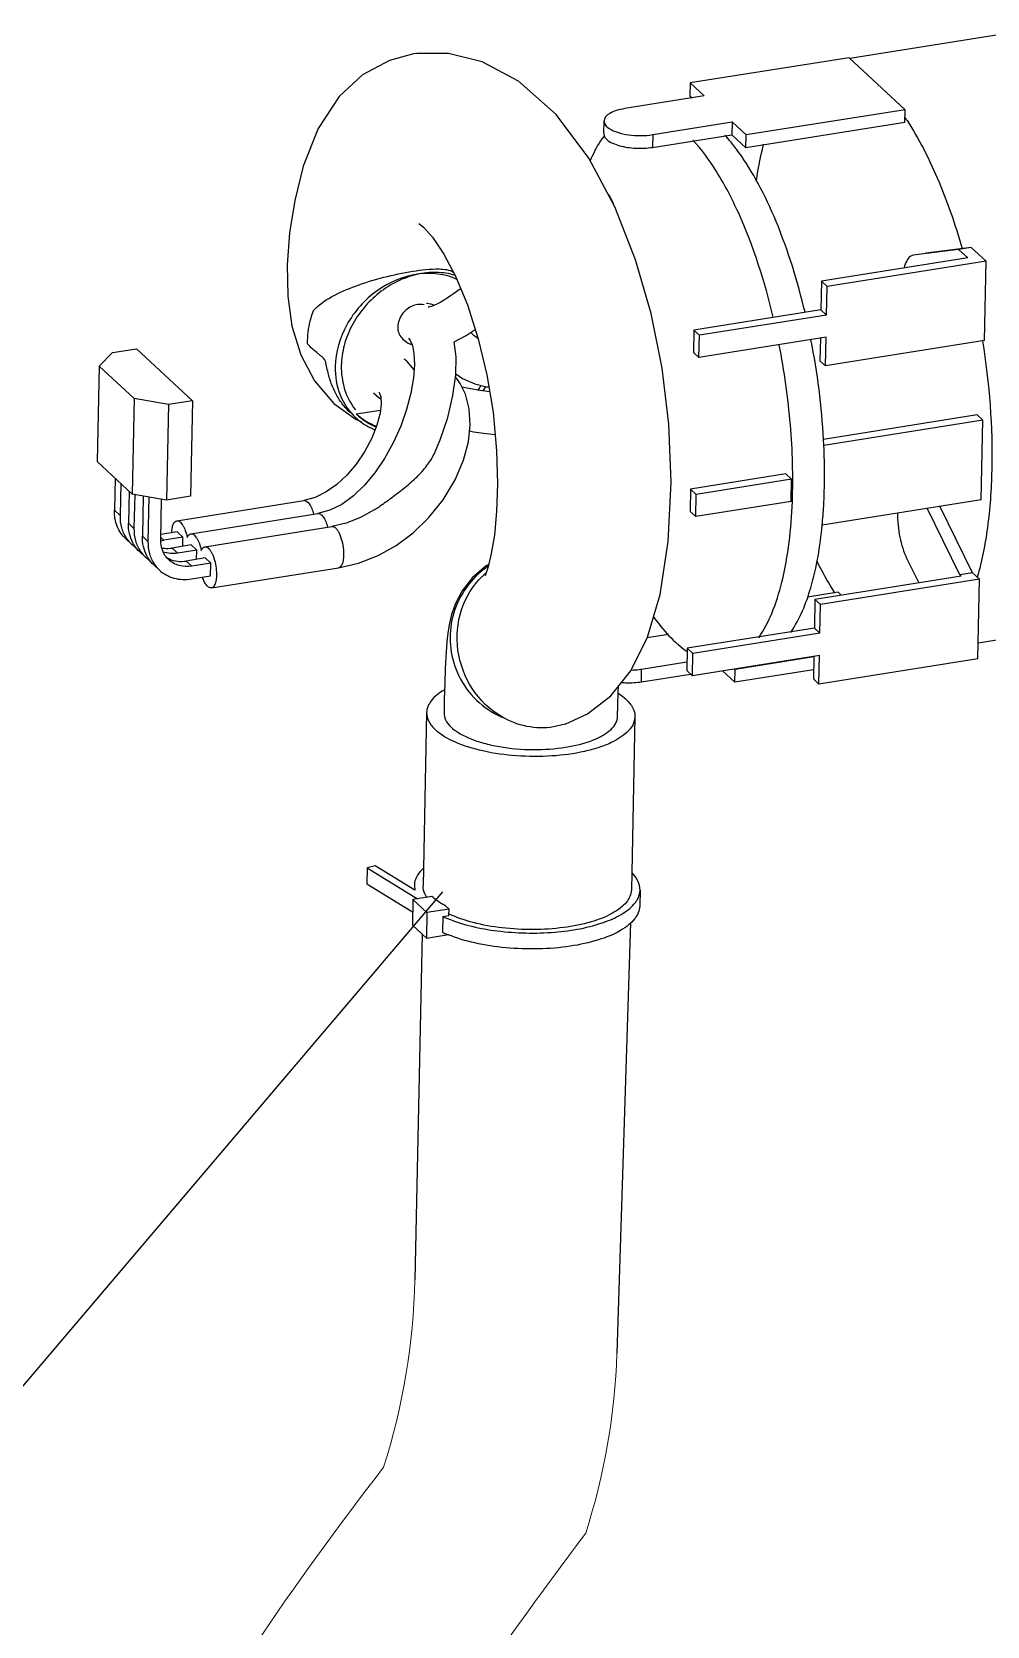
# Model space of a CAD drawing. Header units: millimetres. Extents: x 0 to 549, y 0 to 190.
# Drawn here: x 97.57 to 112.13, y 79.7 to 103.99 of the extents above; entities that cross this region are included whole.
import ezdxf

# ---------------------------------------------------------------- set-up
doc = ezdxf.new("R2010")
doc.units = ezdxf.units.MM
doc.layers.add('02___PRT_ALL_AXES', color=7, linetype='Continuous')
doc.layers.add('06___PRT_ALL_SURFS', color=7, linetype='Continuous')

msp = doc.modelspace()

# ---------------------------------------------------------------- linework, layer by layer
at = {"color": 7, "linetype": 'Continuous'}
for p, q in [((110.033, 103.588), (112.554, 103.99)), ((110.024, 103.596), (107.602, 103.211)), ((110.877, 102.804), (110.024, 103.596)), ((107.815, 103.013), (106.605, 102.82)), ((107.602, 103.211), (107.598, 103.017)), ((107.598, 103.017), (107.634, 102.984)), ((107.815, 103.013), (107.602, 103.211)), ((110.877, 102.804), (108.455, 102.419)), ((110.873, 102.611), (110.877, 102.804)), ((106.285, 102.439), (106.289, 102.633)), ((107.031, 102.424), (108.242, 102.617)), ((108.242, 102.617), (108.238, 102.423)), ((108.455, 102.419), (108.242, 102.617)), ((110.873, 102.611), (108.451, 102.225)), ((107.031, 102.424), (107.027, 102.23)), ((107.027, 102.23), (108.238, 102.423)), ((108.238, 102.423), (108.451, 102.225)), ((108.451, 102.225), (108.455, 102.419)), ((111.001, 100.586), (110.998, 100.586)), ((111.693, 100.675), (111.001, 100.586)), ((111.195, 100.617), (111.192, 100.617)), ((111.886, 100.706), (111.195, 100.617)), ((111.886, 100.706), (111.693, 100.675)), ((111.832, 100.546), (111.693, 100.675)), ((111.886, 100.706), (112.111, 100.497)), ((111.832, 100.546), (109.604, 100.191)), ((112.111, 100.497), (109.69, 100.112)), ((112.086, 99.285), (112.111, 100.497)), ((109.604, 100.191), (109.595, 99.754)), ((109.69, 100.112), (109.604, 100.191)), ((109.681, 99.675), (109.69, 100.112)), ((103.662, 99.808), (103.626, 99.798)), ((109.595, 99.754), (107.658, 99.446)), ((109.681, 99.675), (107.743, 99.367)), ((109.681, 99.675), (109.595, 99.754)), ((104.007, 99.268), (104.189, 99.365)), ((104.189, 99.365), (104.326, 99.457)), ((107.658, 99.446), (107.651, 99.107)), ((107.743, 99.367), (107.658, 99.446)), ((107.736, 99.027), (107.743, 99.367)), ((98.597, 98.897), (98.801, 99.104)), ((98.801, 99.104), (99.164, 99.162)), ((99.164, 99.162), (100.017, 98.37)), ((107.651, 99.107), (107.736, 99.027)), ((109.673, 99.336), (107.736, 99.027)), ((109.586, 99.322), (109.579, 98.979)), ((109.664, 98.9), (109.673, 99.336)), ((112.086, 99.285), (109.664, 98.9)), ((98.597, 98.897), (98.567, 97.443)), ((99.131, 98.402), (98.597, 98.897)), ((103.29, 98.969), (103.289, 98.97)), ((103.396, 98.843), (103.29, 98.969)), ((109.579, 98.979), (109.664, 98.9)), ((99.131, 98.402), (99.1, 96.948)), ((99.654, 98.312), (99.131, 98.402)), ((99.654, 98.312), (99.624, 96.857)), ((100.017, 98.37), (99.654, 98.312)), ((100.017, 98.37), (99.987, 96.915)), ((102.172, 98.329), (102.514, 98.082)), ((102.512, 98.169), (102.881, 98.228)), ((112.061, 98.074), (111.976, 98.153)), ((102.514, 98.082), (102.589, 98.052)), ((112.036, 96.862), (112.061, 98.074)), ((99.1, 96.948), (98.567, 97.443)), ((98.838, 97.191), (98.828, 96.7)), ((98.924, 97.112), (98.914, 96.621)), ((99.052, 96.993), (99.041, 96.502)), ((99.624, 96.857), (99.1, 96.948)), ((99.138, 96.942), (99.127, 96.423)), ((99.267, 96.919), (99.255, 96.304)), ((107.608, 97.022), (107.601, 96.683)), ((107.693, 96.943), (107.608, 97.022)), ((107.686, 96.604), (107.693, 96.943)), ((98.914, 96.621), (98.828, 96.7)), ((99.354, 96.904), (99.34, 96.225)), ((99.534, 96.256), (99.546, 96.871)), ((99.987, 96.915), (99.624, 96.857)), ((99.779, 96.541), (101.716, 96.849)), ((107.601, 96.683), (107.686, 96.604)), ((111.71, 95.718), (111.212, 96.731)), ((111.904, 95.749), (111.406, 96.761)), ((99.127, 96.423), (99.041, 96.502)), ((99.993, 96.342), (101.93, 96.651)), ((100.206, 96.144), (102.143, 96.453)), ((99.087, 96.186), (99.002, 96.265)), ((99.34, 96.225), (99.255, 96.304)), ((99.534, 96.288), (99.582, 96.244)), ((99.787, 96.37), (99.535, 96.33)), ((99.872, 96.29), (99.582, 96.244)), ((99.787, 96.37), (99.872, 96.29)), ((99.869, 96.151), (99.872, 96.29)), ((99.301, 95.988), (99.215, 96.067)), ((100, 96.172), (99.709, 96.125)), ((99.709, 96.125), (99.795, 96.046)), ((100.085, 96.092), (99.795, 96.046)), ((100.213, 95.974), (99.923, 95.927)), ((100, 96.172), (100.085, 96.092)), ((100.082, 95.953), (100.085, 96.092)), ((100.213, 95.974), (100.299, 95.894)), ((104.572, 96.04), (104.525, 95.84)), ((110.905, 95.961), (111.085, 95.595)), ((99.514, 95.79), (99.429, 95.869)), ((99.923, 95.927), (100.008, 95.848)), ((100.299, 95.894), (100.008, 95.848)), ((100.295, 95.701), (100.299, 95.894)), ((100.306, 95.517), (102.243, 95.826)), ((111.904, 95.749), (111.71, 95.718)), ((111.71, 95.718), (111.732, 95.698)), ((112.011, 95.65), (111.904, 95.749)), ((100.004, 95.654), (100.295, 95.701)), ((111.732, 95.698), (109.504, 95.343)), ((112.011, 95.65), (109.589, 95.264)), ((111.986, 94.438), (112.011, 95.65)), ((109.855, 95.453), (109.389, 95.379)), ((109.504, 95.343), (109.495, 94.907)), ((109.589, 95.264), (109.504, 95.343)), ((109.58, 94.828), (109.589, 95.264)), ((109.904, 95.407), (109.855, 95.453)), ((111.991, 94.682), (113.985, 95)), ((107.273, 94.81), (106.949, 94.758)), ((109.495, 94.907), (107.558, 94.599)), ((109.58, 94.828), (107.643, 94.519)), ((109.58, 94.828), (109.495, 94.907)), ((107.558, 94.599), (107.551, 94.259)), ((107.643, 94.519), (107.558, 94.599)), ((107.636, 94.18), (107.643, 94.519)), ((109.573, 94.489), (107.636, 94.18)), ((109.564, 94.052), (109.573, 94.489)), ((106.858, 94.087), (106.862, 94.281)), ((106.862, 94.281), (107.553, 94.391)), ((107.551, 94.259), (107.636, 94.18)), ((108.097, 94.254), (108.282, 94.081)), ((108.286, 94.275), (108.279, 94.283)), ((108.282, 94.081), (108.286, 94.275)), ((109.482, 94.272), (108.282, 94.081)), ((109.486, 94.466), (108.286, 94.275)), ((109.486, 94.475), (109.479, 94.132)), ((111.986, 94.438), (109.564, 94.052)), ((106.858, 94.087), (107.608, 94.206)), ((109.479, 94.132), (109.564, 94.052)), ((105.698, 93.442), (106.038, 93.598)), ((105.698, 93.442), (105.522, 93.399)), ((102.681, 91.251), (102.676, 91.009)), ((102.804, 91.282), (102.681, 91.251)), ((102.681, 91.251), (103.449, 90.78)), ((103.407, 90.913), (102.804, 91.282)), ((102.676, 91.009), (103.373, 90.581)), ((103.399, 90.986), (103.407, 90.913)), ((103.377, 90.769), (103.369, 90.381)), ((103.667, 90.815), (103.377, 90.769)), ((103.377, 90.769), (103.59, 90.571)), ((103.929, 90.625), (103.59, 90.571)), ((103.88, 90.671), (103.929, 90.625)), ((103.927, 90.528), (103.929, 90.625)), ((103.369, 90.381), (103.582, 90.183)), ((103.59, 90.571), (103.582, 90.183)), ((103.834, 90.513), (103.829, 90.271)), ((103.834, 90.513), (103.927, 90.528)), ((103.582, 90.183), (103.921, 90.237))]:
    msp.add_line(p, q, dxfattribs=at)
msp.add_line((94.338, 79.716), (103.833, 90.888))
for points in [[(103.387, 103.654), (103.019, 103.555), (102.608, 103.333), (102.252, 103.005), (101.932, 102.517), (101.706, 101.942), (101.576, 101.422), (101.496, 100.926), (101.46, 100.44), (101.47, 99.965), (101.534, 99.508), (101.667, 99.071), (101.878, 98.672), (102.172, 98.329)], [(106.038, 93.598), (106.393, 93.872), (106.698, 94.253), (106.953, 94.765), (107.145, 95.419), (107.269, 96.226), (107.312, 97.13), (107.277, 98.014), (107.174, 98.868), (107.006, 99.699), (106.769, 100.518), (106.453, 101.323), (106.056, 102.068), (105.559, 102.73), (104.986, 103.24), (104.433, 103.534), (103.92, 103.662), (103.436, 103.661), (103.385, 103.654)], [(103.468, 101.072), (103.469, 101.071), (103.538, 101.015), (103.677, 100.861), (103.85, 100.604), (104.028, 100.266), (104.207, 99.829), (104.372, 99.314), (104.504, 98.765), (104.598, 98.195), (104.653, 97.608), (104.666, 97.103), (104.652, 96.68), (104.618, 96.324), (104.572, 96.04)], [(104.105, 100.077), (104.095, 100.069), (104.047, 100.034), (103.998, 99.999), (103.949, 99.966), (103.9, 99.933), (103.851, 99.902), (103.802, 99.874), (103.754, 99.848), (103.706, 99.825), (103.662, 99.808)], [(103.626, 99.798), (103.612, 99.796), (103.612, 99.795), (103.614, 99.795)], [(103.31, 99.324), (103.336, 99.289), (103.369, 99.211), (103.393, 99.088), (103.401, 98.921), (103.387, 98.717), (103.347, 98.485), (103.281, 98.237), (103.191, 97.982), (103.078, 97.73), (102.946, 97.49), (102.798, 97.271), (102.64, 97.081), (102.473, 96.92), (102.295, 96.791), (102.111, 96.7), (101.929, 96.651)], [(103.222, 99.31), (103.303, 99.248), (103.365, 99.22)], [(103.699, 97.556), (103.791, 97.774), (103.908, 98.116), (103.987, 98.449), (104.029, 98.762), (104.034, 99.041), (104.007, 99.268)], [(102.858, 98.503), (102.87, 98.486), (102.887, 98.428), (102.893, 98.323), (102.876, 98.178), (102.829, 97.999)], [(102.829, 97.999), (102.749, 97.799), (102.64, 97.593), (102.51, 97.402), (102.369, 97.235), (102.217, 97.094), (102.057, 96.98), (101.888, 96.896), (101.716, 96.849)], [(104.525, 95.84), (104.485, 95.717), (104.478, 95.701)]]:
    msp.add_lwpolyline(points, dxfattribs=at)
for centre, radius, start, end in [((107.432, 100.378), 4.147, 33.0065, 33.8827), ((103.581, 99.602), 0.249, 75.3546, 75.6064), ((103.591, 99.628), 0.22, 61.256, 61.7262), ((102.972, 99.261), 1.206, 178.8099, 180.8713), ((103.173, 98.829), 0.935, 224.9653, 226.6275), ((103.318, 99.12), 1.247, 229.717, 230.7862), ((103.306, 99.106), 1.228, 230.7806, 234.0632), ((103.168, 98.824), 0.927, 226.6247, 230.6229), ((103.276, 99.063), 1.176, 234.0351, 243.4898), ((103.267, 99.047), 1.158, 243.5409, 244.028), ((103.269, 99.05), 1.161, 244.0293, 247.321), ((99.443, 96.568), 0.522, 214.5751, 227.0834), ((99.504, 96.729), 0.491, 273.5602, 279.0673), ((99.441, 96.567), 0.52, 227.1429, 236.5173), ((99.656, 96.37), 0.522, 214.5751, 227.0834), ((99.654, 96.369), 0.52, 227.1429, 236.5173), ((99.83, 96.303), 0.38, 236.7293, 244.5391), ((99.87, 96.172), 0.522, 214.5751, 227.0834), ((105.248, 94.782), 1.289, 124.0951, 130.0366), ((105.228, 94.865), 1.147, 131.7945, 133.865), ((105.232, 94.861), 1.152, 130.2466, 131.7949), ((105.267, 94.774), 1.336, 245.8465, 247.3067), ((104.579, 92.106), 1.759, 244.9354, 246.4512), ((104.631, 92.226), 1.89, 246.4441, 247.3713), ((104.595, 91.909), 1.809, 244.9534, 247.3963), ((104.656, 92.054), 1.966, 247.3681, 247.8202)]:
    msp.add_arc(centre, radius, start, end, dxfattribs=at)
at = {"lineweight": 13}
for centre, start, end in [((93.409, 85.182), 342.1677, 358.8131), ((96.49, 84.178), 342.1747, 358.1606)]:
    msp.add_arc(centre, 10, start, end, dxfattribs=at)
at = {"color": 7, "linetype": 'Continuous'}
for points, knots in [([(106.605, 102.82), (106.561, 102.813), (106.482, 102.795), (106.366, 102.75), (106.29, 102.681), (106.289, 102.633)], [0, 0, 0, 0, 0.342882, 0.627774, 1, 1, 1, 1]), ([(106.289, 102.633), (106.289, 102.623), (106.297, 102.574), (106.337, 102.538), (106.369, 102.518)], [0, 0, 0, 0, 0.210489, 1, 1, 1, 1]), ([(106.369, 102.518), (106.407, 102.492), (106.504, 102.451), (106.726, 102.404), (106.91, 102.405), (107.031, 102.424)], [0, 0, 0, 0, 0.204485, 0.456342, 1, 1, 1, 1]), ([(110.909, 102.637), (111.088, 102.362), (111.409, 101.726), (111.642, 101.054), (111.747, 100.688)], [0, 0, 0, 0, 0.462491, 1, 1, 1, 1]), ([(106.285, 102.439), (106.284, 102.399), (106.336, 102.336), (106.427, 102.287), (106.568, 102.238), (106.772, 102.21), (106.942, 102.217), (107.027, 102.23)], [0, 0, 0, 0, 0.146225, 0.253193, 0.382543, 0.686327, 1, 1, 1, 1]), ([(108.61, 101.721), (108.617, 101.77), (108.647, 101.957), (108.687, 102.143), (108.722, 102.278)], [0, 0, 0, 0, 0.261479, 1, 1, 1, 1]), ([(110.998, 100.586), (110.983, 100.583), (110.942, 100.565), (110.892, 100.496), (110.871, 100.433), (110.862, 100.396)], [0, 0, 0, 0, 0.187989, 0.534554, 1, 1, 1, 1]), ([(101.857, 99.737), (101.936, 99.828), (102.149, 99.973), (102.656, 100.19), (103.08, 100.295), (103.377, 100.343)], [0, 0, 0, 0, 0.217629, 0.455415, 1, 1, 1, 1]), ([(103.377, 100.343), (103.509, 100.364), (103.714, 100.39), (103.931, 100.367), (103.996, 100.331)], [0, 0, 0, 0, 0.64178, 1, 1, 1, 1]), ([(103.547, 99.831), (103.484, 99.845), (103.34, 99.822), (103.21, 99.701), (103.153, 99.574), (103.142, 99.474), (103.163, 99.381), (103.2, 99.33), (103.222, 99.31)], [0, 0, 0, 0, 0.245467, 0.511115, 0.642851, 0.768409, 0.886674, 1, 1, 1, 1]), ([(103.643, 99.843), (103.629, 99.847), (103.609, 99.85), (103.589, 99.851), (103.585, 99.851)], [0, 0, 0, 0, 0.746476, 1, 1, 1, 1]), ([(101.857, 99.737), (101.843, 99.7), (101.793, 99.555), (101.77, 99.401), (101.768, 99.286)], [0, 0, 0, 0, 0.255959, 1, 1, 1, 1]), ([(102.426, 98.185), (102.381, 98.227), (102.297, 98.32), (102.196, 98.479), (102.134, 98.625), (102.095, 98.749), (102.072, 98.846), (102.057, 98.928), (102.04, 98.988), (102.012, 99.025), (101.974, 99.053), (101.917, 99.097), (101.846, 99.158), (101.793, 99.213), (101.766, 99.243)], [0, 0, 0, 0, 0.144611, 0.290549, 0.439339, 0.515718, 0.593521, 0.67339, 0.711024, 0.738194, 0.780279, 0.821013, 0.906471, 1, 1, 1, 1]), ([(112.057, 99.282), (112.16, 98.632), (112.236, 97.676), (112.153, 96.469), (112.048, 95.927), (111.976, 95.682)], [0, 0, 0, 0, 0.544852, 0.788469, 1, 1, 1, 1]), ([(103.05, 96.891), (103.12, 96.942), (103.253, 97.045), (103.438, 97.205), (103.592, 97.371), (103.67, 97.494), (103.699, 97.556)], [0, 0, 0, 0, 0.277091, 0.538553, 0.779763, 1, 1, 1, 1]), ([(99.002, 96.265), (98.945, 96.318), (98.852, 96.456), (98.827, 96.618), (98.828, 96.7)], [0, 0, 0, 0, 0.487257, 1, 1, 1, 1]), ([(101.716, 96.849), (101.748, 96.854), (101.789, 96.814), (101.818, 96.766), (101.843, 96.714), (101.857, 96.671), (101.866, 96.641)], [0, 0, 0, 0, 0.358463, 0.496172, 0.65077, 1, 1, 1, 1]), ([(102.797, 96.712), (102.819, 96.726), (102.904, 96.784), (102.988, 96.845), (103.05, 96.891)], [0, 0, 0, 0, 0.252089, 1, 1, 1, 1]), ([(98.914, 96.621), (98.912, 96.558), (98.927, 96.435), (98.979, 96.321), (99.013, 96.272)], [0, 0, 0, 0, 0.511222, 1, 1, 1, 1]), ([(99.109, 96.206), (99.086, 96.25), (99.05, 96.347), (99.04, 96.45), (99.041, 96.502)], [0, 0, 0, 0, 0.49018, 1, 1, 1, 1]), ([(99.701, 96.357), (99.702, 96.381), (99.707, 96.425), (99.72, 96.476), (99.735, 96.507), (99.751, 96.528), (99.768, 96.539), (99.779, 96.541)], [0, 0, 0, 0, 0.342534, 0.624173, 0.739636, 0.838756, 1, 1, 1, 1]), ([(99.779, 96.541), (99.786, 96.542), (99.803, 96.54), (99.826, 96.527), (99.849, 96.505), (99.88, 96.461), (99.913, 96.388), (99.932, 96.324), (99.939, 96.288)], [0, 0, 0, 0, 0.069042, 0.149621, 0.248241, 0.366793, 0.658014, 1, 1, 1, 1]), ([(101.93, 96.651), (101.936, 96.652), (101.951, 96.651), (101.972, 96.641), (101.992, 96.623), (102.012, 96.598), (102.031, 96.567), (102.056, 96.516), (102.071, 96.473), (102.079, 96.443)], [0, 0, 0, 0, 0.072056, 0.153907, 0.252015, 0.369028, 0.504406, 0.656402, 1, 1, 1, 1]), ([(102.143, 96.453), (102.152, 96.454), (102.173, 96.451), (102.202, 96.43), (102.229, 96.397), (102.254, 96.352), (102.277, 96.297), (102.303, 96.213), (102.314, 96.146), (102.318, 96.1)], [0, 0, 0, 0, 0.064774, 0.144511, 0.246301, 0.370319, 0.513069, 0.669918, 1, 1, 1, 1]), ([(110.763, 96.659), (110.76, 96.536), (110.785, 96.297), (110.854, 96.065), (110.905, 95.961)], [0, 0, 0, 0, 0.51433, 1, 1, 1, 1]), ([(99.215, 96.067), (99.183, 96.097), (99.145, 96.142), (99.116, 96.193), (99.109, 96.206)], [0, 0, 0, 0, 0.747739, 1, 1, 1, 1]), ([(99.127, 96.423), (99.125, 96.36), (99.14, 96.237), (99.192, 96.123), (99.226, 96.074)], [0, 0, 0, 0, 0.511222, 1, 1, 1, 1]), ([(99.322, 96.008), (99.299, 96.052), (99.263, 96.149), (99.254, 96.252), (99.255, 96.304)], [0, 0, 0, 0, 0.49018, 1, 1, 1, 1]), ([(99.34, 96.225), (99.339, 96.162), (99.353, 96.039), (99.406, 95.925), (99.439, 95.876)], [0, 0, 0, 0, 0.511222, 1, 1, 1, 1]), ([(99.658, 95.945), (99.617, 95.983), (99.551, 96.081), (99.533, 96.197), (99.534, 96.256)], [0, 0, 0, 0, 0.487257, 1, 1, 1, 1]), ([(99.939, 96.288), (99.945, 96.302), (99.958, 96.326), (99.981, 96.341), (99.993, 96.342)], [0, 0, 0, 0, 0.569334, 1, 1, 1, 1]), ([(99.993, 96.342), (100, 96.344), (100.016, 96.342), (100.039, 96.329), (100.062, 96.307), (100.094, 96.263), (100.127, 96.19), (100.145, 96.126), (100.152, 96.09)], [0, 0, 0, 0, 0.069042, 0.149618, 0.248236, 0.366785, 0.658008, 1, 1, 1, 1]), ([(99.429, 95.869), (99.397, 95.899), (99.359, 95.944), (99.329, 95.995), (99.322, 96.008)], [0, 0, 0, 0, 0.747739, 1, 1, 1, 1]), ([(99.551, 96.127), (99.564, 96.124), (99.616, 96.117), (99.67, 96.119), (99.709, 96.125)], [0, 0, 0, 0, 0.24489, 1, 1, 1, 1]), ([(99.795, 96.046), (99.757, 96.04), (99.681, 96.037), (99.607, 96.053), (99.572, 96.065)], [0, 0, 0, 0, 0.51043, 1, 1, 1, 1]), ([(100.008, 95.848), (99.945, 95.838), (99.816, 95.842), (99.702, 95.904), (99.658, 95.945)], [0, 0, 0, 0, 0.514538, 1, 1, 1, 1]), ([(99.666, 95.961), (99.705, 95.942), (99.79, 95.918), (99.879, 95.92), (99.923, 95.927)], [0, 0, 0, 0, 0.48818, 1, 1, 1, 1]), ([(100.152, 96.09), (100.158, 96.104), (100.171, 96.128), (100.195, 96.143), (100.206, 96.144)], [0, 0, 0, 0, 0.569332, 1, 1, 1, 1]), ([(100.206, 96.144), (100.214, 96.146), (100.232, 96.143), (100.258, 96.127), (100.282, 96.101), (100.306, 96.064), (100.328, 96.019), (100.354, 95.948), (100.377, 95.85), (100.385, 95.75), (100.383, 95.674), (100.376, 95.624), (100.365, 95.582), (100.35, 95.549), (100.33, 95.526), (100.314, 95.518), (100.306, 95.517)], [0, 0, 0, 0, 0.033413, 0.073342, 0.123117, 0.183382, 0.253248, 0.330937, 0.499998, 0.66906, 0.746749, 0.816615, 0.876881, 0.926658, 0.966587, 1, 1, 1, 1]), ([(102.318, 96.1), (102.321, 96.065), (102.323, 96.002), (102.313, 95.926), (102.297, 95.878), (102.282, 95.852), (102.265, 95.833), (102.25, 95.827), (102.243, 95.826)], [0, 0, 0, 0, 0.342514, 0.632499, 0.750253, 0.848827, 0.930067, 1, 1, 1, 1]), ([(99.514, 95.79), (99.545, 95.761), (99.615, 95.711), (99.778, 95.645), (99.916, 95.64), (100.004, 95.654)], [0, 0, 0, 0, 0.241548, 0.487265, 1, 1, 1, 1]), ([(104.418, 95.769), (104.198, 95.584), (103.871, 95.053), (103.951, 94.434), (104.078, 94.176)], [0, 0, 0, 0, 0.500379, 1, 1, 1, 1]), ([(109.811, 95.438), (109.787, 95.475), (109.688, 95.633), (109.599, 95.797), (109.535, 95.924)], [0, 0, 0, 0, 0.23832, 1, 1, 1, 1]), ([(100.306, 95.517), (100.294, 95.515), (100.274, 95.521), (100.252, 95.537), (100.226, 95.565), (100.197, 95.612), (100.179, 95.656), (100.17, 95.68)], [0, 0, 0, 0, 0.158871, 0.257724, 0.373469, 0.656569, 1, 1, 1, 1]), ([(104.725, 93.557), (104.549, 93.661), (104.24, 93.961), (104.019, 94.56), (104.069, 95.192), (104.29, 95.554), (104.434, 95.692)], [0, 0, 0, 0, 0.250414, 0.505295, 0.756817, 1, 1, 1, 1]), ([(104.078, 94.176), (104.145, 94.041), (104.326, 93.79), (104.582, 93.617), (104.72, 93.555)], [0, 0, 0, 0, 0.49987, 1, 1, 1, 1]), ([(105.522, 93.399), (105.387, 93.378), (105.106, 93.385), (104.845, 93.486), (104.725, 93.557)], [0, 0, 0, 0, 0.494629, 1, 1, 1, 1]), ([(103.532, 91.244), (103.519, 91.231), (103.47, 91.182), (103.432, 91.122), (103.415, 91.075)], [0, 0, 0, 0, 0.275089, 1, 1, 1, 1]), ([(106.838, 90.914), (106.839, 90.959), (106.815, 91.059), (106.754, 91.138), (106.717, 91.176)], [0, 0, 0, 0, 0.461613, 1, 1, 1, 1]), ([(103.59, 90.803), (103.58, 90.818), (103.547, 90.872), (103.53, 90.936), (103.531, 90.983)], [0, 0, 0, 0, 0.271233, 1, 1, 1, 1]), ([(106.706, 90.916), (106.704, 90.849), (106.653, 90.742), (106.538, 90.635), (106.362, 90.521), (106.071, 90.412), (105.662, 90.332), (105.207, 90.303), (104.744, 90.328), (104.313, 90.404), (104.047, 90.493), (103.93, 90.548)], [0, 0, 0, 0, 0.066676, 0.107974, 0.156138, 0.273087, 0.413302, 0.567507, 0.724306, 0.871931, 1, 1, 1, 1]), ([(106.764, 90.721), (106.776, 90.736), (106.815, 90.793), (106.837, 90.863), (106.838, 90.914)], [0, 0, 0, 0, 0.271474, 1, 1, 1, 1]), ([(103.88, 90.671), (103.859, 90.681), (103.784, 90.723), (103.713, 90.773), (103.667, 90.815)], [0, 0, 0, 0, 0.273347, 1, 1, 1, 1]), ([(103.904, 90.482), (104.145, 90.382), (104.692, 90.261), (105.507, 90.244), (106.162, 90.358), (106.569, 90.54), (106.715, 90.657), (106.764, 90.721)], [0, 0, 0, 0, 0.261308, 0.554437, 0.816364, 0.919433, 1, 1, 1, 1]), ([(106.833, 90.671), (106.832, 90.601), (106.78, 90.488), (106.662, 90.375), (106.482, 90.254), (106.183, 90.137), (105.761, 90.047), (105.287, 90.008), (104.798, 90.025), (104.335, 90.095), (104.045, 90.18), (103.914, 90.234)], [0, 0, 0, 0, 0.066367, 0.107103, 0.154429, 0.269152, 0.407054, 0.559751, 0.716712, 0.866836, 1, 1, 1, 1])]:
    msp.add_open_spline(points, degree=3, knots=knots, dxfattribs=at)
for points in [[(103.696, 99.823), (103.679, 99.831), (103.662, 99.838), (103.644, 99.843)], [(103.289, 98.97), (103.275, 98.983), (103.259, 98.994), (103.243, 99.002)], [(102.815, 97.967), (102.731, 98.002), (102.65, 98.049), (102.58, 98.107)], [(103.415, 91.075), (103.405, 91.046), (103.399, 91.016), (103.399, 90.986)]]:
    msp.add_open_spline(points, degree=3, dxfattribs=at)
at = {"lineweight": 13}
for points in [[(102.928, 82.12), (99.509, 76.526), (100.127, 56.541), (95.489, 46.24), (94.664, 38.823)], [(106.01, 81.116), (102.704, 75.392), (104.663, 59.735), (99.715, 46.034), (99.096, 39.029)]]:
    msp.add_spline(points, degree=3, dxfattribs=at)
at = {"layer": '02___PRT_ALL_AXES', "color": 7, "linetype": 'Continuous'}
for p, q in [((111.976, 98.153), (109.633, 97.78)), ((112.061, 98.074), (109.639, 97.688)), ((109.061, 97.254), (107.608, 97.022)), ((109.146, 97.174), (107.693, 96.943)), ((109.146, 97.174), (109.061, 97.254)), ((109.139, 96.835), (109.146, 97.174)), ((109.139, 96.835), (107.686, 96.604)), ((112.036, 96.862), (109.614, 96.476)), ((103.585, 93.619), (103.531, 90.982)), ((106.76, 93.554), (106.706, 90.917)), ((106.838, 90.914), (106.833, 90.671)), ((106.695, 90.421), (106.485, 83.857)), ((103.516, 90.245), (103.406, 84.975))]:
    msp.add_line(p, q, dxfattribs=at)
for centre, radius, start, end in [((106.381, 100.791), 2.387, 41.4864, 42.9216), ((98.677, 97.168), 10.975, 3.1555, 11.2051), ((103.077, 99.391), 1.554, 326.2101, 329.4209), ((103.169, 99.407), 1.555, 325.1164, 328.034), ((103.132, 98.791), 0.924, 227.1164, 231.29), ((99.512, 97.222), 10.138, 2.629, 3.1067), ((108.312, 95.648), 1.336, 234.6645, 235.5778)]:
    msp.add_arc(centre, radius, start, end, dxfattribs=at)
for points, knots in [([(106.294, 102.412), (106.274, 102.385), (106.19, 102.264), (106.123, 102.132), (106.079, 102.028)], [0, 0, 0, 0, 0.23068, 1, 1, 1, 1]), ([(108.868, 99.641), (108.738, 100.186), (108.496, 100.953), (108.037, 101.84), (107.779, 102.196), (107.644, 102.341)], [0, 0, 0, 0, 0.562095, 0.800352, 1, 1, 1, 1]), ([(108.341, 102.158), (108.327, 102.177), (108.273, 102.251), (108.215, 102.322), (108.17, 102.373)], [0, 0, 0, 0, 0.259387, 1, 1, 1, 1]), ([(109.352, 99.717), (109.24, 100.188), (109.034, 100.859), (108.661, 101.663), (108.451, 102.006), (108.341, 102.158)], [0, 0, 0, 0, 0.54722, 0.788449, 1, 1, 1, 1]), ([(106.436, 101.359), (106.43, 101.375), (106.407, 101.431), (106.379, 101.484), (106.352, 101.518)], [0, 0, 0, 0, 0.280709, 1, 1, 1, 1]), ([(104.053, 100.219), (103.868, 100.303), (103.417, 100.351), (102.795, 100.079), (102.332, 99.564), (102.197, 99.111), (102.193, 98.89)], [0, 0, 0, 0, 0.231778, 0.485281, 0.748233, 1, 1, 1, 1]), ([(104.023, 100.28), (103.93, 100.308), (103.732, 100.338), (103.429, 100.304), (103.13, 100.196), (102.855, 100.021), (102.62, 99.79), (102.437, 99.517), (102.319, 99.218), (102.288, 99.008), (102.286, 98.905)], [0, 0, 0, 0, 0.114902, 0.235019, 0.360245, 0.4893, 0.620111, 0.750258, 0.877451, 1, 1, 1, 1]), ([(109.159, 96.83), (109.174, 97.22), (109.15, 98.024), (109.038, 98.82), (108.959, 99.223)], [0, 0, 0, 0, 0.487583, 1, 1, 1, 1]), ([(102.193, 98.89), (102.19, 98.744), (102.236, 98.454), (102.401, 98.208), (102.503, 98.114)], [0, 0, 0, 0, 0.512773, 1, 1, 1, 1]), ([(102.286, 98.905), (102.284, 98.783), (102.315, 98.542), (102.428, 98.325), (102.5, 98.233)], [0, 0, 0, 0, 0.511835, 1, 1, 1, 1]), ([(109.614, 96.476), (109.624, 96.571), (109.654, 96.975), (109.654, 97.38), (109.64, 97.688)], [0, 0, 0, 0, 0.23757, 1, 1, 1, 1]), ([(108.646, 94.759), (108.726, 94.873), (108.868, 95.15), (109.081, 95.838), (109.143, 96.419), (109.159, 96.83)], [0, 0, 0, 0, 0.194717, 0.428236, 1, 1, 1, 1]), ([(109.134, 94.841), (109.276, 95.045), (109.491, 95.588), (109.584, 96.154), (109.615, 96.476)], [0, 0, 0, 0, 0.434646, 1, 1, 1, 1]), ([(107.045, 95.076), (107.072, 95.039), (107.173, 94.903), (107.287, 94.776), (107.378, 94.691)], [0, 0, 0, 0, 0.269053, 1, 1, 1, 1]), ([(107.378, 94.691), (107.391, 94.679), (107.443, 94.632), (107.498, 94.588), (107.54, 94.559)], [0, 0, 0, 0, 0.26005, 1, 1, 1, 1]), ([(103.851, 93.962), (103.778, 93.919), (103.654, 93.83), (103.587, 93.684), (103.585, 93.619)], [0, 0, 0, 0, 0.568406, 1, 1, 1, 1]), ([(106.626, 93.818), (106.617, 93.826), (106.581, 93.857), (106.542, 93.886), (106.511, 93.906)], [0, 0, 0, 0, 0.235586, 1, 1, 1, 1]), ([(106.626, 93.818), (106.666, 93.78), (106.734, 93.702), (106.761, 93.6), (106.76, 93.553)], [0, 0, 0, 0, 0.544138, 1, 1, 1, 1]), ([(103.585, 93.619), (103.585, 93.573), (103.612, 93.471), (103.68, 93.392), (103.72, 93.355)], [0, 0, 0, 0, 0.455862, 1, 1, 1, 1]), ([(106.76, 93.553), (106.757, 93.376), (106.496, 93.191), (106.206, 93.081), (105.903, 92.999), (105.484, 92.945), (104.962, 92.947), (104.464, 93.016), (104.043, 93.143), (103.805, 93.276), (103.72, 93.355)], [0, 0, 0, 0, 0.160742, 0.221652, 0.289748, 0.441816, 0.603458, 0.759249, 0.894802, 1, 1, 1, 1])]:
    msp.add_open_spline(points, degree=3, knots=knots, dxfattribs=at)
msp.add_open_spline([(102.554, 98.07), (102.628, 98.011), (102.712, 97.963), (102.799, 97.928)], degree=3, dxfattribs=at)
at = {"layer": '06___PRT_ALL_SURFS', "color": 7, "linetype": 'Continuous'}
for p, q in [((104.177, 98.468), (104.097, 98.633)), ((104.15, 98.57), (104.124, 98.576)), ((104.534, 95.877), (104.493, 95.854))]:
    msp.add_line(p, q, dxfattribs=at)
for points in [[(104.373, 99.312), (104.342, 99.336), (104.312, 99.361), (104.287, 99.384)], [(104.097, 98.632), (104.068, 98.677), (104.025, 98.732)], [(104.029, 98.781), (104.134, 98.71), (104.319, 98.626), (104.5, 98.581), (104.535, 98.579)], [(102.244, 95.826), (102.549, 95.897), (102.846, 96.012), (103.123, 96.166), (103.381, 96.358), (103.621, 96.589), (103.838, 96.861), (104.019, 97.163), (104.147, 97.465), (104.222, 97.745), (104.249, 98.003), (104.235, 98.244), (104.177, 98.468)], [(102.775, 98.49), (102.86, 98.418), (102.888, 98.398)], [(104.547, 98.504), (104.48, 98.513), (104.368, 98.53), (104.259, 98.549), (104.15, 98.57)], [(104.239, 97.909), (104.3, 97.898), (104.499, 97.87), (104.63, 97.856)], [(102.797, 96.712), (102.581, 96.59), (102.362, 96.504), (102.143, 96.453)], [(104.493, 95.854), (104.286, 95.675), (104.13, 95.475), (104.027, 95.279), (103.967, 95.114), (103.935, 94.98), (103.915, 94.865), (103.901, 94.75), (103.89, 94.622), (103.88, 94.47), (103.871, 94.286), (103.863, 94.069), (103.855, 93.82), (103.851, 93.614)], [(106.495, 93.559), (106.499, 93.724), (106.505, 93.933), (106.508, 94.015)]]:
    msp.add_lwpolyline(points, dxfattribs=at)
msp.add_arc((104.141, 99.227), 0.214, 47.1494, 58.3638, dxfattribs=at)
for points, knots in [([(106.706, 94.267), (106.745, 94.268), (106.798, 94.271), (106.85, 94.279), (106.862, 94.281)], [0, 0, 0, 0, 0.757436, 1, 1, 1, 1]), ([(106.558, 94.077), (106.583, 94.075), (106.683, 94.069), (106.784, 94.075), (106.858, 94.087)], [0, 0, 0, 0, 0.254201, 1, 1, 1, 1]), ([(103.851, 93.614), (103.85, 93.578), (103.87, 93.497), (103.954, 93.392), (104.084, 93.298), (104.255, 93.216), (104.461, 93.147), (104.782, 93.078), (105.038, 93.056), (105.212, 93.055)], [0, 0, 0, 0, 0.069585, 0.15141, 0.252435, 0.373487, 0.512768, 0.667094, 1, 1, 1, 1]), ([(105.212, 93.055), (105.376, 93.054), (105.683, 93.076), (106.043, 93.16), (106.271, 93.266), (106.393, 93.352), (106.474, 93.449), (106.494, 93.524), (106.495, 93.559)], [0, 0, 0, 0, 0.335284, 0.62667, 0.746551, 0.847055, 0.929339, 1, 1, 1, 1])]:
    msp.add_open_spline(points, degree=3, knots=knots, dxfattribs=at)

doc.saveas('drawing.dxf')
